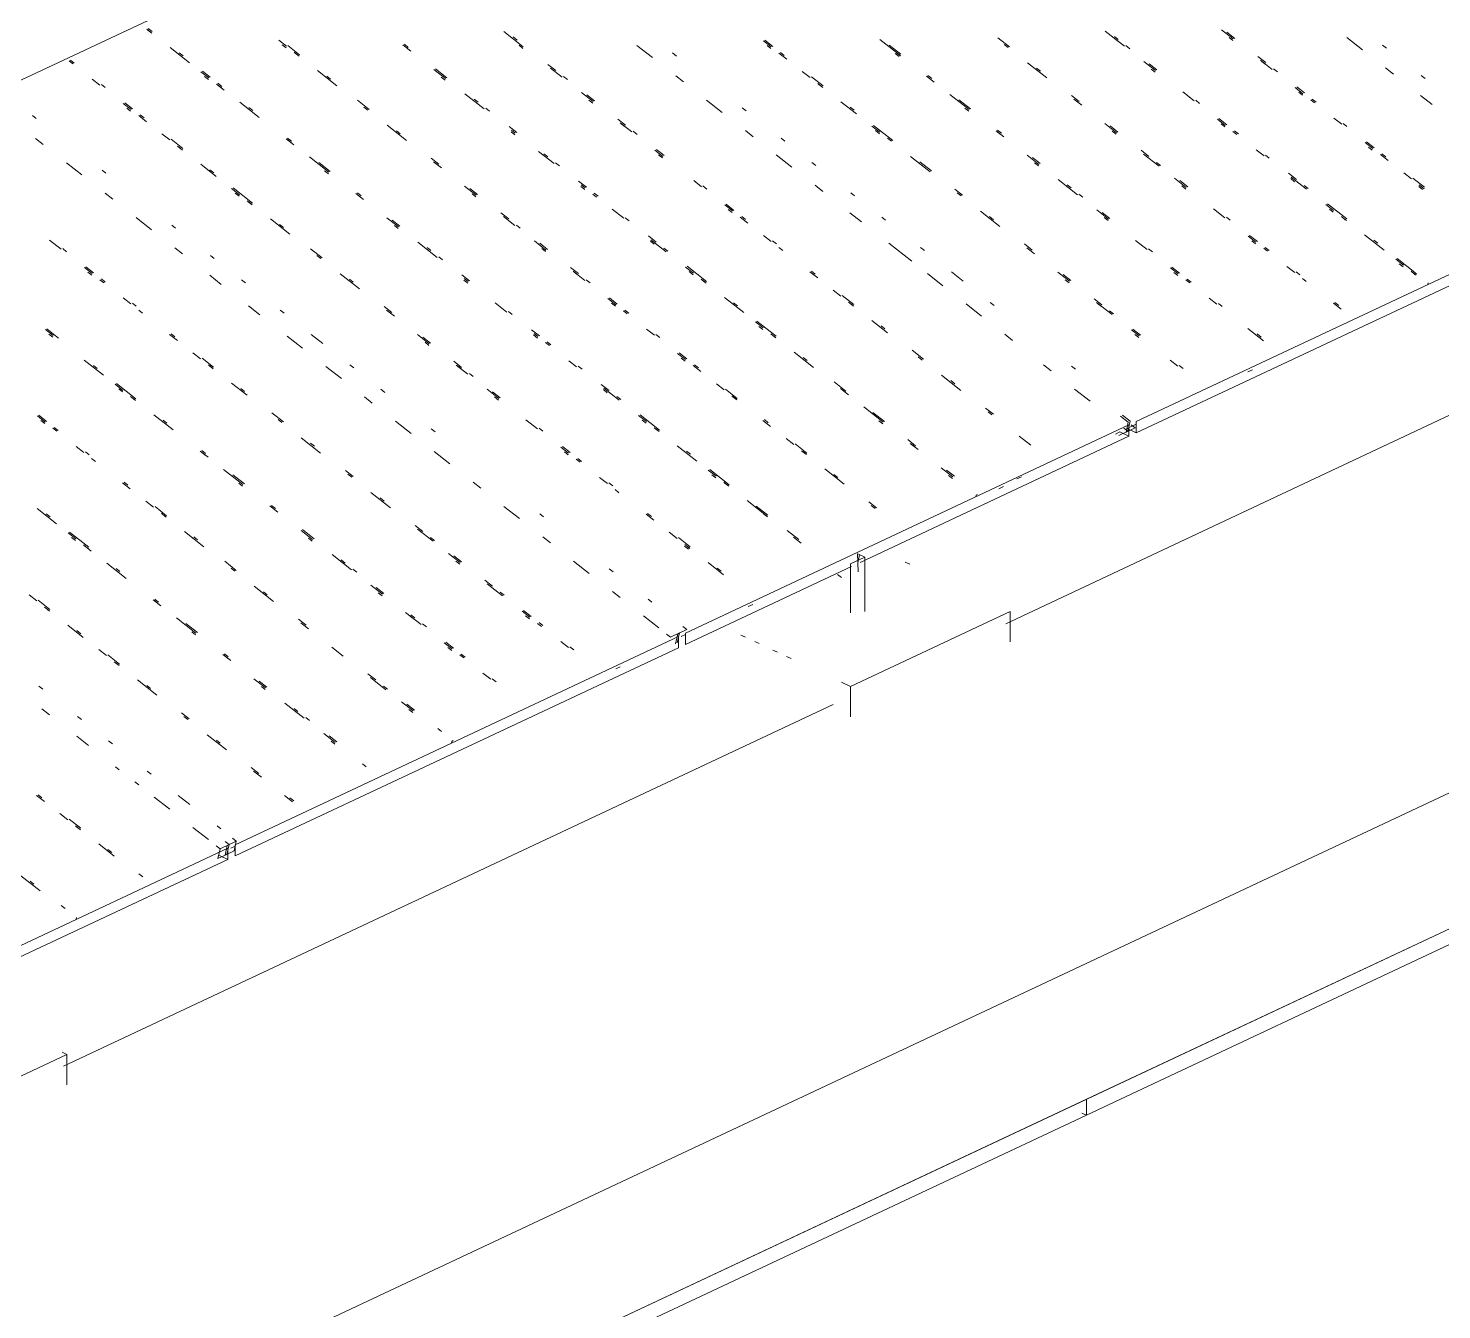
# Paper-space layout '03 3D Building and Roof' of a CAD drawing. Header units: millimetres. Extents: x 5 to 415, y 5 to 292.
# Drawn here: x 294.4 to 306.56, y 74.84 to 85.87 of the extents above; entities that cross this region are included whole.
import ezdxf

# ---------------------------------------------------------------- set-up
doc = ezdxf.new("R2010")
doc.units = ezdxf.units.MM
doc.layers.add('EXISTING', color=7, linetype='Continuous')
picture_1 = doc.add_image_def('image3.png', size_in_pixel=(1577, 763))

# ---------------------------------------------------------------- blocks, each defined once
blk = doc.blocks.new('SHEET_03')
at = {"layer": 'EXISTING', "color": 250, "lineweight": 9}
for p, q in [((263.229, 58.915), (329.731, 90.136)), ((329.731, 88.966), (263.229, 57.745)), ((294.202, 85.357), (297.94, 87.111)), ((295.42, 85.858), (295.453, 85.832)), ((295.462, 85.824), (295.429, 85.85)), ((295.465, 85.838), (295.432, 85.864)), ((296.555, 85.764), (296.622, 85.712)), ((298.493, 85.838), (298.66, 85.707)), ((298.606, 85.765), (298.572, 85.792)), ((300.727, 85.758), (300.794, 85.706)), ((300.806, 85.711), (300.739, 85.764)), ((301.729, 85.769), (301.896, 85.638)), ((302.844, 85.707), (302.744, 85.785)), ((303.667, 85.842), (303.834, 85.712)), ((303.777, 85.756), (303.743, 85.782)), ((303.78, 85.77), (303.746, 85.796)), ((304.669, 85.853), (304.769, 85.775)), ((304.782, 85.78), (304.715, 85.833)), ((304.766, 85.761), (304.733, 85.787)), ((305.747, 85.786), (305.88, 85.682)), ((295.62, 85.701), (295.786, 85.57)), ((295.732, 85.629), (295.699, 85.655)), ((296.619, 85.698), (296.586, 85.724)), ((296.734, 85.639), (296.634, 85.718)), ((296.689, 85.66), (296.722, 85.633)), ((296.731, 85.626), (296.698, 85.652)), ((297.624, 85.723), (297.691, 85.67)), ((297.667, 85.689), (297.634, 85.715)), ((297.67, 85.702), (297.637, 85.729)), ((298.657, 85.694), (298.623, 85.72)), ((299.637, 85.719), (299.771, 85.614)), ((299.978, 85.628), (299.945, 85.654)), ((300.791, 85.692), (300.757, 85.718)), ((300.86, 85.653), (300.927, 85.601)), ((300.906, 85.633), (300.873, 85.659)), ((301.908, 85.644), (301.808, 85.722)), ((301.893, 85.624), (301.859, 85.65)), ((301.905, 85.63), (301.872, 85.656)), ((302.798, 85.727), (302.831, 85.701)), ((303.88, 85.691), (303.846, 85.717)), ((306.087, 85.695), (306.054, 85.721)), ((294.751, 85.586), (294.784, 85.56)), ((294.796, 85.566), (294.763, 85.592)), ((297.891, 85.513), (297.991, 85.435)), ((298.003, 85.441), (297.903, 85.519)), ((298.939, 85.504), (298.872, 85.556)), ((298.893, 85.524), (298.993, 85.446)), ((302.998, 85.57), (303.165, 85.439)), ((303.111, 85.497), (303.077, 85.524)), ((304, 85.581), (304.1, 85.502)), ((304.113, 85.508), (304.046, 85.56)), ((304.097, 85.489), (304.064, 85.515)), ((305.049, 85.571), (304.982, 85.623)), ((305.003, 85.591), (305.103, 85.513)), ((305.045, 85.557), (305.012, 85.584)), ((305.149, 85.493), (305.115, 85.519)), ((306.08, 85.525), (306.147, 85.472)), ((294.951, 85.429), (295.017, 85.377)), ((295.886, 85.492), (295.953, 85.44)), ((295.965, 85.446), (295.899, 85.498)), ((295.95, 85.426), (295.917, 85.452)), ((296.02, 85.387), (296.086, 85.335)), ((296.065, 85.367), (296.032, 85.393)), ((296.889, 85.503), (297.055, 85.372)), ((297.001, 85.43), (296.968, 85.456)), ((297.988, 85.421), (297.954, 85.447)), ((299.039, 85.425), (299.006, 85.451)), ((299.971, 85.457), (300.037, 85.405)), ((301.06, 85.496), (301.127, 85.444)), ((301.239, 85.371), (301.139, 85.45)), ((301.193, 85.392), (301.227, 85.366)), ((302.129, 85.455), (302.196, 85.402)), ((302.175, 85.434), (302.142, 85.461)), ((306.421, 85.434), (306.387, 85.46)), ((295.063, 85.356), (295.03, 85.383)), ((296.062, 85.353), (296.029, 85.38)), ((298.157, 85.304), (298.324, 85.173)), ((299.16, 85.315), (299.26, 85.236)), ((299.272, 85.242), (299.206, 85.295)), ((301.236, 85.358), (301.203, 85.384)), ((302.329, 85.298), (302.496, 85.167)), ((303.444, 85.236), (303.377, 85.288)), ((304.334, 85.319), (304.434, 85.241)), ((305.303, 85.356), (305.369, 85.304)), ((305.382, 85.31), (305.315, 85.362)), ((305.366, 85.29), (305.333, 85.316)), ((306.38, 85.289), (306.48, 85.211)), ((295.217, 85.22), (295.284, 85.167)), ((295.296, 85.173), (295.23, 85.226)), ((295.281, 85.154), (295.247, 85.18)), ((296.22, 85.23), (296.386, 85.1)), ((296.332, 85.158), (296.299, 85.184)), ((297.334, 85.168), (297.234, 85.247)), ((297.288, 85.189), (297.322, 85.163)), ((298.27, 85.232), (298.237, 85.258)), ((298.37, 85.153), (298.337, 85.179)), ((299.257, 85.223), (299.223, 85.249)), ((300.237, 85.248), (300.371, 85.143)), ((300.578, 85.157), (300.544, 85.183)), ((301.393, 85.235), (301.527, 85.13)), ((301.506, 85.162), (301.473, 85.188)), ((302.508, 85.173), (302.408, 85.251)), ((302.493, 85.153), (302.459, 85.179)), ((303.398, 85.256), (303.465, 85.204)), ((304.479, 85.22), (304.446, 85.247)), ((305.436, 85.251), (305.469, 85.225)), ((305.482, 85.231), (305.448, 85.257)), ((294.468, 85.09), (294.435, 85.116)), ((295.351, 85.115), (295.417, 85.063)), ((295.396, 85.095), (295.363, 85.121)), ((297.488, 85.032), (297.655, 84.901)), ((298.603, 84.97), (298.537, 85.022)), ((299.539, 85.033), (299.472, 85.085)), ((299.493, 85.053), (299.593, 84.975)), ((299.536, 85.019), (299.502, 85.045)), ((301.66, 85.025), (301.727, 84.973)), ((301.839, 84.901), (301.673, 85.031)), ((303.665, 85.047), (303.765, 84.968)), ((303.777, 84.974), (303.71, 85.027)), ((304.634, 85.084), (304.7, 85.031)), ((304.713, 85.037), (304.646, 85.09)), ((304.697, 85.018), (304.664, 85.044)), ((305.636, 85.094), (305.703, 85.042)), ((305.748, 85.022), (305.715, 85.048)), ((294.461, 84.919), (294.528, 84.867)), ((295.55, 84.958), (295.617, 84.906)), ((295.73, 84.833), (295.63, 84.912)), ((296.619, 84.916), (296.686, 84.864)), ((296.662, 84.883), (296.629, 84.909)), ((296.665, 84.896), (296.632, 84.922)), ((297.601, 84.959), (297.568, 84.985)), ((298.588, 84.95), (298.554, 84.977)), ((298.557, 84.99), (298.591, 84.964)), ((299.639, 84.954), (299.605, 84.981)), ((300.571, 84.986), (300.637, 84.934)), ((300.911, 84.895), (300.878, 84.922)), ((301.724, 84.959), (301.69, 84.986)), ((301.793, 84.921), (301.827, 84.895)), ((302.729, 84.984), (302.796, 84.932)), ((302.772, 84.95), (302.738, 84.976)), ((302.775, 84.964), (302.741, 84.99)), ((303.762, 84.955), (303.728, 84.981)), ((304.767, 84.979), (304.8, 84.953)), ((304.813, 84.959), (304.779, 84.985)), ((295.684, 84.853), (295.717, 84.827)), ((295.727, 84.819), (295.693, 84.846)), ((298.791, 84.807), (298.924, 84.702)), ((298.87, 84.761), (298.836, 84.787)), ((299.793, 84.818), (299.86, 84.765)), ((299.872, 84.771), (299.805, 84.824)), ((304.044, 84.765), (303.977, 84.817)), ((303.998, 84.785), (304.131, 84.681)), ((304.967, 84.822), (305.034, 84.77)), ((305.903, 84.885), (305.969, 84.833)), ((305.982, 84.839), (305.915, 84.891)), ((305.966, 84.819), (305.933, 84.845)), ((306.036, 84.781), (306.103, 84.728)), ((306.082, 84.76), (306.048, 84.786)), ((294.728, 84.71), (294.861, 84.605)), ((295.884, 84.697), (296.017, 84.592)), ((296.819, 84.76), (296.986, 84.629)), ((296.999, 84.635), (296.899, 84.713)), ((297.934, 84.698), (297.868, 84.75)), ((297.888, 84.718), (297.955, 84.666)), ((298.97, 84.682), (298.936, 84.708)), ((299.857, 84.752), (299.823, 84.778)), ((300.837, 84.777), (300.97, 84.673)), ((301.178, 84.686), (301.144, 84.712)), ((301.993, 84.764), (302.16, 84.633)), ((302.172, 84.639), (302.072, 84.717)), ((302.996, 84.775), (303.096, 84.696)), ((303.108, 84.702), (303.041, 84.754)), ((303.093, 84.682), (303.059, 84.709)), ((304.144, 84.686), (304.11, 84.713)), ((305.079, 84.75), (305.046, 84.776)), ((295.068, 84.619), (295.035, 84.645)), ((295.996, 84.624), (295.963, 84.65)), ((296.983, 84.615), (296.95, 84.641)), ((299.203, 84.499), (299.136, 84.551)), ((300.126, 84.556), (300.193, 84.504)), ((303.262, 84.565), (303.429, 84.435)), ((304.265, 84.576), (304.365, 84.498)), ((304.377, 84.503), (304.31, 84.556)), ((305.313, 84.566), (305.246, 84.619)), ((305.297, 84.547), (305.264, 84.573)), ((305.267, 84.587), (305.4, 84.482)), ((306.236, 84.624), (306.302, 84.571)), ((306.415, 84.499), (306.315, 84.577)), ((295.061, 84.448), (295.128, 84.396)), ((296.15, 84.487), (296.217, 84.435)), ((296.329, 84.362), (296.163, 84.493)), ((296.214, 84.421), (296.181, 84.447)), ((297.219, 84.446), (297.286, 84.393)), ((297.262, 84.412), (297.229, 84.438)), ((297.265, 84.425), (297.232, 84.451)), ((298.155, 84.509), (298.255, 84.43)), ((298.267, 84.436), (298.201, 84.488)), ((298.252, 84.416), (298.219, 84.443)), ((299.188, 84.48), (299.154, 84.506)), ((299.157, 84.519), (299.191, 84.493)), ((299.257, 84.441), (299.291, 84.415)), ((299.303, 84.421), (299.27, 84.447)), ((300.239, 84.484), (300.205, 84.51)), ((301.17, 84.516), (301.237, 84.463)), ((301.511, 84.425), (301.478, 84.451)), ((302.439, 84.43), (302.372, 84.482)), ((302.393, 84.45), (302.427, 84.424)), ((303.372, 84.479), (303.338, 84.505)), ((303.375, 84.493), (303.341, 84.519)), ((303.475, 84.414), (303.441, 84.44)), ((304.361, 84.484), (304.328, 84.51)), ((305.413, 84.488), (305.379, 84.514)), ((306.399, 84.479), (306.366, 84.505)), ((306.369, 84.519), (306.402, 84.493)), ((306.412, 84.485), (306.379, 84.511)), ((296.284, 84.383), (296.317, 84.356)), ((296.326, 84.349), (296.293, 84.375)), ((299.424, 84.31), (299.524, 84.232)), ((300.393, 84.347), (300.459, 84.295)), ((300.472, 84.3), (300.405, 84.353)), ((300.456, 84.281), (300.423, 84.307)), ((302.593, 84.293), (302.76, 84.162)), ((303.595, 84.304), (303.695, 84.225)), ((304.598, 84.314), (304.698, 84.236)), ((305.567, 84.351), (305.633, 84.299)), ((305.746, 84.226), (305.579, 84.357)), ((305.63, 84.285), (305.597, 84.311)), ((295.327, 84.239), (295.461, 84.134)), ((295.668, 84.148), (295.635, 84.174)), ((296.484, 84.226), (296.65, 84.095)), ((296.596, 84.153), (296.563, 84.179)), ((297.486, 84.236), (297.586, 84.158)), ((297.598, 84.164), (297.532, 84.216)), ((297.583, 84.144), (297.55, 84.17)), ((298.534, 84.227), (298.467, 84.279)), ((298.488, 84.247), (298.588, 84.169)), ((298.634, 84.148), (298.601, 84.174)), ((299.57, 84.211), (299.536, 84.237)), ((300.526, 84.242), (300.593, 84.19)), ((300.572, 84.222), (300.539, 84.248)), ((301.47, 84.28), (301.57, 84.202)), ((301.778, 84.215), (301.744, 84.242)), ((302.706, 84.22), (302.672, 84.247)), ((303.708, 84.231), (303.641, 84.283)), ((303.692, 84.212), (303.659, 84.238)), ((303.934, 82.484), (307.748, 84.275)), ((303.934, 82.387), (307.748, 84.178)), ((304.744, 84.216), (304.71, 84.242)), ((305.7, 84.247), (305.733, 84.22)), ((305.743, 84.213), (305.71, 84.239)), ((299.803, 84.028), (299.736, 84.081)), ((300.726, 84.085), (300.793, 84.033)), ((304.898, 84.079), (304.964, 84.027)), ((304.977, 84.033), (304.91, 84.085)), ((305.9, 84.09), (306.067, 83.959)), ((294.583, 84.044), (294.683, 83.966)), ((294.729, 83.945), (294.696, 83.972)), ((295.661, 83.977), (295.727, 83.925)), ((296.929, 83.891), (296.829, 83.97)), ((297.753, 84.027), (297.919, 83.896)), ((297.865, 83.954), (297.832, 83.981)), ((298.755, 84.038), (298.855, 83.959)), ((298.867, 83.965), (298.801, 84.017)), ((298.852, 83.946), (298.818, 83.972)), ((299.787, 84.009), (299.754, 84.035)), ((299.757, 84.048), (299.89, 83.944)), ((299.903, 83.95), (299.87, 83.976)), ((300.839, 84.013), (300.805, 84.039)), ((300.859, 83.981), (300.893, 83.955)), ((301.804, 84.019), (302.004, 83.862)), ((302.111, 83.954), (302.077, 83.98)), ((303.039, 83.959), (302.972, 84.011)), ((302.993, 83.979), (303.06, 83.927)), ((303.929, 84.042), (304.029, 83.964)), ((304.075, 83.943), (304.041, 83.97)), ((304.961, 84.013), (304.928, 84.039)), ((305.031, 83.974), (305.064, 83.948)), ((305.077, 83.954), (305.044, 83.98)), ((306.013, 84.017), (305.979, 84.043)), ((294.883, 83.809), (294.95, 83.756)), ((294.962, 83.762), (294.896, 83.815)), ((296.001, 83.886), (295.968, 83.913)), ((296.884, 83.912), (296.917, 83.886)), ((297.965, 83.876), (297.932, 83.902)), ((299.134, 83.756), (299.067, 83.808)), ((300.057, 83.813), (300.124, 83.761)), ((300.236, 83.688), (300.07, 83.819)), ((302.811, 80.745), (309.434, 83.855)), ((304.229, 83.807), (304.295, 83.754)), ((304.308, 83.76), (304.241, 83.813)), ((305.231, 83.817), (305.298, 83.765)), ((306.167, 83.88), (306.233, 83.828)), ((306.346, 83.755), (306.179, 83.886)), ((306.23, 83.814), (306.197, 83.841)), ((294.947, 83.743), (294.913, 83.769)), ((295.016, 83.704), (295.05, 83.678)), ((295.062, 83.684), (295.029, 83.71)), ((295.961, 83.742), (296.061, 83.664)), ((296.268, 83.677), (296.234, 83.703)), ((297.083, 83.755), (297.25, 83.624)), ((297.196, 83.682), (297.163, 83.708)), ((298.198, 83.693), (298.132, 83.745)), ((298.183, 83.673), (298.149, 83.699)), ((298.152, 83.713), (298.186, 83.687)), ((299.088, 83.776), (299.188, 83.698)), ((299.131, 83.742), (299.098, 83.768)), ((299.234, 83.677), (299.201, 83.704)), ((300.121, 83.747), (300.087, 83.773)), ((300.19, 83.708), (300.224, 83.682)), ((300.233, 83.674), (300.2, 83.701)), ((301.126, 83.771), (301.193, 83.719)), ((301.172, 83.751), (301.139, 83.777)), ((302.137, 83.757), (302.27, 83.652)), ((302.444, 83.692), (302.344, 83.771)), ((303.26, 83.77), (303.36, 83.691)), ((303.372, 83.697), (303.306, 83.75)), ((303.357, 83.678), (303.323, 83.704)), ((304.292, 83.741), (304.259, 83.767)), ((304.362, 83.702), (304.395, 83.676)), ((304.408, 83.682), (304.374, 83.708)), ((305.343, 83.745), (305.31, 83.771)), ((305.364, 83.713), (305.398, 83.687)), ((306.3, 83.776), (306.333, 83.75)), ((306.343, 83.742), (306.309, 83.768)), ((301.326, 83.614), (301.393, 83.562)), ((301.505, 83.49), (301.405, 83.568)), ((306.443, 83.663), (306.446, 83.677)), ((295.216, 83.547), (295.283, 83.495)), ((295.329, 83.475), (295.296, 83.501)), ((295.35, 83.442), (295.383, 83.416)), ((296.294, 83.48), (296.394, 83.402)), ((296.601, 83.416), (296.568, 83.442)), ((297.529, 83.421), (297.463, 83.473)), ((297.483, 83.441), (297.55, 83.389)), ((298.419, 83.504), (298.519, 83.425)), ((299.388, 83.541), (299.455, 83.488)), ((299.467, 83.494), (299.401, 83.547)), ((299.452, 83.475), (299.418, 83.501)), ((299.567, 83.416), (299.534, 83.442)), ((300.39, 83.551), (300.557, 83.421)), ((300.503, 83.479), (300.469, 83.505)), ((301.459, 83.51), (301.493, 83.484)), ((301.502, 83.476), (301.469, 83.502)), ((302.47, 83.495), (302.603, 83.391)), ((302.711, 83.483), (302.677, 83.509)), ((303.639, 83.488), (303.572, 83.54)), ((303.593, 83.508), (303.726, 83.404)), ((303.636, 83.474), (303.602, 83.5)), ((304.562, 83.545), (304.629, 83.493)), ((304.674, 83.472), (304.641, 83.499)), ((305.631, 83.503), (305.698, 83.451)), ((305.677, 83.483), (305.643, 83.509)), ((298.565, 83.405), (298.532, 83.431)), ((299.521, 83.436), (299.555, 83.41)), ((300.657, 83.342), (300.724, 83.29)), ((300.836, 83.217), (300.669, 83.348)), ((301.659, 83.353), (301.793, 83.248)), ((303.739, 83.409), (303.705, 83.436)), ((294.547, 83.275), (294.614, 83.223)), ((294.66, 83.202), (294.56, 83.281)), ((294.611, 83.209), (294.578, 83.235)), ((295.616, 83.233), (295.683, 83.181)), ((295.662, 83.213), (295.629, 83.239)), ((296.627, 83.219), (296.761, 83.114)), ((296.934, 83.154), (296.834, 83.232)), ((297.75, 83.232), (297.85, 83.153)), ((297.862, 83.159), (297.796, 83.211)), ((298.798, 83.222), (298.731, 83.274)), ((298.783, 83.202), (298.749, 83.229)), ((298.752, 83.242), (298.786, 83.216)), ((299.721, 83.279), (299.788, 83.227)), ((299.834, 83.207), (299.8, 83.233)), ((300.721, 83.276), (300.687, 83.302)), ((300.79, 83.238), (300.824, 83.211)), ((300.833, 83.204), (300.8, 83.23)), ((301.772, 83.28), (301.738, 83.306)), ((302.803, 83.234), (302.87, 83.182)), ((303.893, 83.273), (303.96, 83.22)), ((303.972, 83.226), (303.905, 83.279)), ((303.957, 83.207), (303.923, 83.233)), ((304.895, 83.284), (305.029, 83.179)), ((305.008, 83.211), (304.974, 83.237)), ((295.816, 83.076), (295.883, 83.024)), ((297.847, 83.139), (297.814, 83.166)), ((298.852, 83.164), (298.886, 83.138)), ((298.898, 83.144), (298.865, 83.17)), ((300.067, 83.023), (300, 83.076)), ((300.99, 83.081), (301.157, 82.95)), ((302.105, 83.019), (302.005, 83.097)), ((294.881, 83.013), (295.047, 82.882)), ((294.993, 82.941), (294.96, 82.967)), ((295.995, 82.951), (295.895, 83.03)), ((295.95, 82.972), (295.983, 82.945)), ((295.992, 82.938), (295.959, 82.964)), ((296.96, 82.957), (297.094, 82.853)), ((297.201, 82.945), (297.168, 82.971)), ((298.129, 82.95), (298.062, 83.002)), ((298.083, 82.97), (298.183, 82.892)), ((298.126, 82.936), (298.093, 82.962)), ((299.052, 83.007), (299.119, 82.955)), ((299.165, 82.934), (299.131, 82.96)), ((299.988, 83.07), (300.055, 83.018)), ((300.052, 83.004), (300.018, 83.03)), ((300.121, 82.965), (300.188, 82.913)), ((300.167, 82.945), (300.134, 82.971)), ((301.103, 83.008), (301.069, 83.034)), ((302.059, 83.039), (302.092, 83.013)), ((303.137, 82.972), (303.203, 82.92)), ((303.411, 82.934), (303.377, 82.96)), ((304.226, 83.011), (304.293, 82.959)), ((304.339, 82.939), (304.305, 82.965)), ((298.229, 82.871), (298.196, 82.897)), ((302.259, 82.882), (302.426, 82.751)), ((302.372, 82.809), (302.338, 82.836)), ((304.896, 82.912), (304.935, 82.93)), ((295.147, 82.804), (295.214, 82.752)), ((295.326, 82.679), (295.16, 82.81)), ((295.211, 82.738), (295.178, 82.764)), ((296.15, 82.815), (296.283, 82.71)), ((296.262, 82.742), (296.229, 82.768)), ((297.468, 82.735), (297.434, 82.762)), ((298.35, 82.761), (298.45, 82.682)), ((298.462, 82.688), (298.396, 82.74)), ((299.398, 82.751), (299.331, 82.803)), ((299.382, 82.732), (299.349, 82.758)), ((299.352, 82.771), (299.486, 82.667)), ((300.321, 82.808), (300.388, 82.756)), ((300.5, 82.683), (300.4, 82.762)), ((301.436, 82.746), (301.336, 82.825)), ((301.39, 82.767), (301.457, 82.714)), ((301.433, 82.733), (301.4, 82.759)), ((303.403, 82.763), (303.537, 82.658)), ((295.281, 82.699), (295.314, 82.673)), ((295.323, 82.665), (295.29, 82.692)), ((297.294, 82.696), (297.36, 82.643)), ((298.447, 82.669), (298.413, 82.695)), ((299.498, 82.673), (299.465, 82.699)), ((300.454, 82.704), (300.488, 82.678)), ((300.497, 82.67), (300.464, 82.696)), ((301.59, 82.61), (301.757, 82.479)), ((302.705, 82.548), (302.638, 82.6)), ((294.478, 82.532), (294.545, 82.479)), ((294.557, 82.485), (294.491, 82.538)), ((294.542, 82.466), (294.508, 82.492)), ((295.481, 82.542), (295.647, 82.412)), ((295.593, 82.47), (295.56, 82.496)), ((296.595, 82.48), (296.495, 82.559)), ((296.549, 82.501), (296.583, 82.475)), ((297.56, 82.486), (297.694, 82.382)), ((298.683, 82.499), (298.783, 82.421)), ((299.652, 82.536), (299.719, 82.484)), ((299.831, 82.411), (299.665, 82.542)), ((299.716, 82.47), (299.682, 82.496)), ((300.721, 82.494), (300.788, 82.442)), ((300.767, 82.474), (300.734, 82.5)), ((301.769, 82.485), (301.669, 82.563)), ((301.754, 82.465), (301.72, 82.491)), ((302.659, 82.568), (302.692, 82.542)), ((303.799, 82.531), (303.866, 82.478)), ((303.881, 82.486), (303.815, 82.538)), ((303.866, 82.478), (303.847, 82.393)), ((303.862, 82.4), (303.881, 82.486)), ((303.934, 82.387), (303.934, 82.484)), ((294.612, 82.427), (294.645, 82.401)), ((294.657, 82.407), (294.624, 82.433)), ((297.901, 82.395), (297.867, 82.422)), ((298.829, 82.4), (298.796, 82.427)), ((299.785, 82.431), (299.819, 82.405)), ((299.828, 82.397), (299.795, 82.424)), ((300.057, 80.664), (303.872, 82.455)), ((301.56, 81.272), (303.872, 82.358)), ((302.926, 82.359), (303.026, 82.28)), ((303.755, 82.376), (303.794, 82.394)), ((303.784, 82.364), (303.862, 82.4)), ((303.872, 82.358), (303.794, 82.394)), ((303.862, 82.4), (303.829, 82.426)), ((303.847, 82.393), (303.925, 82.43)), ((303.856, 82.424), (303.933, 82.46)), ((303.856, 82.424), (303.934, 82.387)), ((303.872, 82.455), (303.872, 82.358)), ((303.891, 82.456), (303.925, 82.43)), ((294.811, 82.27), (294.878, 82.218)), ((295.88, 82.228), (295.947, 82.176)), ((295.926, 82.208), (295.893, 82.234)), ((296.749, 82.344), (296.916, 82.213)), ((296.862, 82.271), (296.829, 82.297)), ((297.894, 82.225), (298.027, 82.12)), ((298.983, 82.264), (299.05, 82.211)), ((299.062, 82.217), (298.996, 82.27)), ((299.985, 82.274), (300.152, 82.144)), ((300.098, 82.202), (300.065, 82.228)), ((300.921, 82.337), (300.988, 82.285)), ((301.1, 82.213), (301, 82.291)), ((301.054, 82.233), (301.088, 82.207)), ((301.097, 82.199), (301.064, 82.225)), ((302.036, 82.276), (301.969, 82.328)), ((301.99, 82.296), (302.057, 82.244)), ((302.033, 82.262), (301.999, 82.288)), ((294.924, 82.197), (294.891, 82.224)), ((294.945, 82.165), (294.978, 82.139)), ((295.923, 82.195), (295.89, 82.221)), ((299.047, 82.198), (299.013, 82.224)), ((299.116, 82.159), (299.15, 82.133)), ((299.162, 82.139), (299.129, 82.165)), ((296.08, 82.072), (296.247, 81.941)), ((296.26, 81.947), (296.16, 82.025)), ((297.195, 82.01), (297.129, 82.062)), ((297.149, 82.03), (297.183, 82.004)), ((299.316, 82.002), (299.383, 81.95)), ((300.252, 82.065), (300.319, 82.013)), ((300.431, 81.94), (300.265, 82.071)), ((300.316, 81.999), (300.282, 82.025)), ((301.254, 82.076), (301.421, 81.945)), ((301.367, 82.003), (301.333, 82.029)), ((302.257, 82.087), (302.357, 82.008)), ((302.369, 82.014), (302.302, 82.066)), ((302.354, 81.994), (302.32, 82.021)), ((302.908, 81.991), (302.947, 82.009)), ((295.211, 81.956), (295.278, 81.904)), ((295.257, 81.936), (295.224, 81.962)), ((296.244, 81.927), (296.211, 81.953)), ((297.349, 81.873), (297.516, 81.742)), ((298.227, 81.963), (298.294, 81.911)), ((299.429, 81.93), (299.396, 81.956)), ((299.45, 81.898), (299.483, 81.871)), ((300.385, 81.961), (300.419, 81.934)), ((300.428, 81.927), (300.395, 81.953)), ((302.753, 81.906), (302.792, 81.924)), ((295.411, 81.799), (295.478, 81.747)), ((295.59, 81.674), (295.491, 81.753)), ((296.48, 81.758), (296.547, 81.705)), ((296.523, 81.724), (296.49, 81.75)), ((296.526, 81.737), (296.493, 81.763)), ((297.462, 81.8), (297.428, 81.827)), ((298.493, 81.754), (298.627, 81.649)), ((300.585, 81.804), (300.752, 81.673)), ((300.764, 81.679), (300.664, 81.757)), ((301.7, 81.742), (301.633, 81.794)), ((301.654, 81.762), (301.688, 81.736)), ((302.557, 81.851), (302.554, 81.837)), ((302.569, 81.857), (302.557, 81.851)), ((294.476, 81.736), (294.642, 81.605)), ((294.588, 81.664), (294.555, 81.69)), ((295.545, 81.695), (295.578, 81.668)), ((295.587, 81.661), (295.554, 81.687)), ((298.834, 81.663), (298.801, 81.689)), ((299.716, 81.688), (299.783, 81.636)), ((299.762, 81.668), (299.729, 81.694)), ((300.761, 81.665), (300.728, 81.691)), ((294.742, 81.527), (294.809, 81.475)), ((294.921, 81.402), (294.755, 81.533)), ((295.745, 81.538), (295.911, 81.407)), ((296.747, 81.548), (296.847, 81.47)), ((296.859, 81.476), (296.759, 81.554)), ((297.795, 81.539), (297.728, 81.591)), ((297.749, 81.559), (297.883, 81.454)), ((299.916, 81.531), (299.983, 81.479)), ((301.031, 81.469), (300.931, 81.548)), ((294.806, 81.461), (294.773, 81.487)), ((294.876, 81.422), (294.942, 81.37)), ((294.918, 81.388), (294.885, 81.414)), ((295.857, 81.465), (295.824, 81.491)), ((296.844, 81.456), (296.811, 81.482)), ((297.895, 81.46), (297.862, 81.486)), ((298.827, 81.492), (298.893, 81.44)), ((300.095, 81.406), (299.995, 81.485)), ((300.08, 81.387), (300.047, 81.413)), ((300.05, 81.427), (300.083, 81.4)), ((300.092, 81.393), (300.059, 81.419)), ((300.985, 81.49), (301.052, 81.437)), ((295.076, 81.265), (295.242, 81.135)), ((296.19, 81.203), (296.09, 81.282)), ((297.014, 81.339), (297.18, 81.208)), ((297.123, 81.253), (297.09, 81.279)), ((297.126, 81.266), (297.093, 81.293)), ((298.016, 81.35), (298.116, 81.271)), ((298.128, 81.277), (298.062, 81.329)), ((298.113, 81.258), (298.079, 81.284)), ((299.093, 81.283), (299.227, 81.178)), ((300.25, 81.27), (300.383, 81.165)), ((301.475, 81.259), (301.6, 81.318)), ((301.475, 81.259), (301.475, 80.838)), ((301.541, 81.19), (301.535, 81.348)), ((301.6, 81.318), (301.538, 81.347)), ((301.538, 81.269), (301.553, 81.338)), ((301.6, 80.85), (301.6, 81.318)), ((301.986, 81.256), (301.946, 81.274)), ((295.188, 81.193), (295.155, 81.219)), ((296.145, 81.224), (296.178, 81.198)), ((297.226, 81.188), (297.193, 81.214)), ((299.434, 81.192), (299.4, 81.218)), ((300.057, 80.567), (301.483, 81.236)), ((300.362, 81.197), (300.329, 81.223)), ((301.398, 81.142), (301.364, 81.168)), ((296.345, 81.067), (296.511, 80.936)), ((296.457, 80.994), (296.424, 81.02)), ((297.347, 81.077), (297.447, 80.999)), ((297.459, 81.005), (297.393, 81.057)), ((297.444, 80.985), (297.41, 81.011)), ((298.395, 81.068), (298.328, 81.12)), ((298.349, 81.088), (298.482, 80.984)), ((298.392, 81.054), (298.359, 81.08)), ((298.495, 80.989), (298.462, 81.016)), ((299.427, 81.021), (299.493, 80.969)), ((294.407, 80.993), (294.473, 80.941)), ((294.586, 80.868), (294.486, 80.947)), ((294.54, 80.888), (294.573, 80.862)), ((295.476, 80.951), (295.542, 80.899)), ((295.518, 80.917), (295.485, 80.944)), ((295.521, 80.931), (295.488, 80.957)), ((299.767, 80.93), (299.734, 80.957)), ((300.596, 80.893), (300.634, 80.911)), ((294.583, 80.854), (294.549, 80.881)), ((295.675, 80.795), (295.842, 80.664)), ((296.79, 80.733), (296.724, 80.785)), ((297.647, 80.842), (297.78, 80.737)), ((297.723, 80.782), (297.689, 80.808)), ((297.726, 80.796), (297.693, 80.822)), ((298.649, 80.853), (298.716, 80.8)), ((298.728, 80.806), (298.662, 80.859)), ((298.713, 80.787), (298.679, 80.813)), ((299.693, 80.812), (299.827, 80.708)), ((301.475, 80.205), (302.849, 80.85)), ((302.849, 80.59), (302.849, 80.85)), ((294.74, 80.731), (294.873, 80.627)), ((294.852, 80.659), (294.819, 80.685)), ((295.855, 80.67), (295.755, 80.748)), ((295.839, 80.65), (295.806, 80.676)), ((296.744, 80.753), (296.811, 80.701)), ((297.826, 80.717), (297.793, 80.743)), ((298.782, 80.748), (298.816, 80.722)), ((298.828, 80.728), (298.795, 80.754)), ((299.893, 80.655), (299.927, 80.629)), ((300.005, 80.666), (299.927, 80.629)), ((299.989, 80.658), (299.97, 80.573)), ((299.985, 80.58), (300.005, 80.666)), ((300.067, 80.695), (299.989, 80.658)), ((300.018, 80.634), (300.057, 80.652)), ((300.067, 80.695), (300.034, 80.721)), ((300.057, 80.567), (300.057, 80.664)), ((300.533, 80.647), (300.573, 80.629)), ((295.006, 80.522), (295.073, 80.47)), ((296.181, 78.844), (299.995, 80.635)), ((296.181, 78.747), (299.995, 80.538)), ((297.011, 80.544), (297.111, 80.465)), ((297.98, 80.58), (298.047, 80.528)), ((298.059, 80.534), (297.992, 80.586)), ((298.044, 80.514), (298.01, 80.541)), ((298.982, 80.591), (299.049, 80.539)), ((299.095, 80.519), (299.061, 80.545)), ((299.995, 80.635), (299.995, 80.538)), ((300.651, 80.592), (300.69, 80.574)), ((295.186, 80.397), (295.086, 80.476)), ((295.14, 80.418), (295.173, 80.391)), ((295.182, 80.384), (295.149, 80.41)), ((296.075, 80.481), (296.142, 80.428)), ((296.118, 80.447), (296.085, 80.473)), ((296.121, 80.46), (296.088, 80.486)), ((298.113, 80.476), (298.147, 80.45)), ((298.159, 80.456), (298.126, 80.482)), ((300.808, 80.518), (300.847, 80.5)), ((300.926, 80.463), (300.965, 80.445)), ((297.39, 80.262), (297.323, 80.314)), ((297.344, 80.282), (297.478, 80.177)), ((298.313, 80.319), (298.38, 80.267)), ((299.455, 80.357), (299.493, 80.375)), ((294.524, 80.183), (294.491, 80.209)), ((295.34, 80.261), (295.506, 80.13)), ((295.452, 80.188), (295.419, 80.214)), ((296.342, 80.271), (296.442, 80.193)), ((296.454, 80.199), (296.388, 80.251)), ((296.439, 80.179), (296.406, 80.205)), ((297.49, 80.183), (297.457, 80.209)), ((298.426, 80.246), (298.392, 80.272)), ((301.397, 80.242), (301.475, 80.205)), ((301.475, 80.205), (301.475, 79.945)), ((294.704, 76.939), (301.327, 80.049)), ((296.609, 80.062), (296.775, 79.931)), ((297.611, 80.073), (297.711, 79.994)), ((297.723, 80), (297.657, 80.052)), ((294.517, 80.012), (294.583, 79.96)), ((294.857, 79.921), (294.824, 79.948)), ((295.785, 79.926), (295.719, 79.979)), ((295.74, 79.947), (295.773, 79.921)), ((296.718, 79.976), (296.685, 80.002)), ((296.721, 79.989), (296.688, 80.016)), ((296.821, 79.911), (296.788, 79.937)), ((297.708, 79.981), (297.675, 80.007)), ((296.942, 79.8), (297.042, 79.722)), ((297.957, 79.817), (297.923, 79.843)), ((294.817, 79.777), (294.917, 79.698)), ((295.124, 79.712), (295.091, 79.738)), ((295.94, 79.79), (296.106, 79.659)), ((296.052, 79.717), (296.019, 79.743)), ((297.054, 79.728), (296.988, 79.78)), ((297.039, 79.708), (297.005, 79.734)), ((298.044, 79.733), (298.041, 79.719)), ((298.057, 79.739), (298.044, 79.733)), ((295.15, 79.515), (295.183, 79.489)), ((295.457, 79.451), (295.424, 79.477)), ((296.385, 79.456), (296.319, 79.508)), ((296.339, 79.476), (296.406, 79.424)), ((297.275, 79.539), (297.308, 79.513)), ((295.317, 79.385), (295.35, 79.358)), ((294.472, 79.268), (294.539, 79.216)), ((294.518, 79.248), (294.485, 79.274)), ((295.483, 79.254), (295.617, 79.149)), ((295.79, 79.189), (295.69, 79.267)), ((296.606, 79.267), (296.673, 79.214)), ((296.685, 79.22), (296.652, 79.246)), ((294.672, 79.111), (294.739, 79.059)), ((294.851, 78.986), (294.752, 79.065)), ((294.806, 79.007), (294.839, 78.98)), ((294.848, 78.973), (294.815, 78.999)), ((295.817, 78.992), (295.95, 78.888)), ((296.057, 78.98), (296.024, 79.006)), ((295.006, 78.85), (295.139, 78.745)), ((296.017, 78.835), (296.05, 78.809)), ((296.128, 78.846), (296.05, 78.809)), ((296.112, 78.838), (296.093, 78.753)), ((296.128, 78.846), (296.095, 78.872)), ((296.109, 78.76), (296.128, 78.846)), ((296.19, 78.875), (296.112, 78.838)), ((296.142, 78.814), (296.18, 78.832)), ((296.19, 78.875), (296.157, 78.901)), ((296.171, 78.79), (296.19, 78.875)), ((296.181, 78.747), (296.181, 78.844)), ((292.304, 77.024), (296.118, 78.815)), ((293.498, 77.488), (296.118, 78.718)), ((295.118, 78.777), (295.085, 78.803)), ((296.05, 78.809), (296.031, 78.724)), ((296.031, 78.724), (296.109, 78.76)), ((296.118, 78.718), (296.04, 78.754)), ((296.093, 78.753), (296.171, 78.79)), ((296.118, 78.815), (296.118, 78.718)), ((294.337, 78.577), (294.503, 78.447)), ((295.385, 78.568), (295.351, 78.594)), ((294.449, 78.505), (294.416, 78.531)), ((294.716, 78.295), (294.682, 78.322)), ((294.813, 78.203), (294.816, 78.217)), ((303.505, 76.654), (306.939, 78.266)), ((306.939, 78.13), (303.505, 76.518)), ((293.358, 76.394), (294.732, 77.039)), ((294.732, 77.039), (294.692, 77.058)), ((294.732, 76.779), (294.732, 77.039)), ((263.229, 57.745), (303.505, 76.654)), ((303.505, 76.518), (303.505, 76.654)), ((303.505, 76.518), (263.229, 57.609)), ((303.467, 76.535), (303.505, 76.518))]:
    blk.add_line(p, q, dxfattribs=at)
image = blk.add_image(picture_1, insert=(224, 57.357), size_in_units=(106, 51.286))

psp = doc.layouts.new('03 3D Building and Roof')

# ---------------------------------------------------------------- block references
psp.add_blockref('SHEET_03', (0, 0))

doc.saveas('drawing.dxf')
